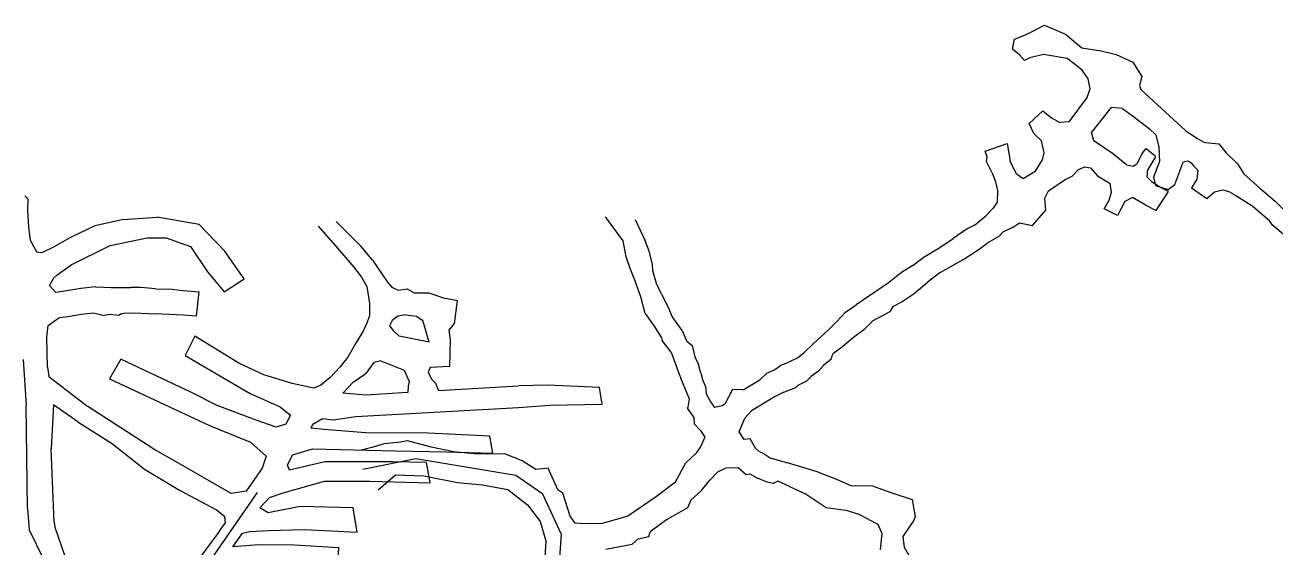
# Model space of a CAD drawing. Extents: x 539110 to 539811, y 4477565 to 4477893.
# Drawn here: x 539295.2 to 539532.4, y 4477754.6 to 4477853.8 of the extents above; entities that cross this region are included whole.
import ezdxf

# ---------------------------------------------------------------- set-up
doc = ezdxf.new("R2010")
doc.units = 0
doc.linetypes.add('DUZ', pattern=[500, 500])
doc.layers.add('KAT_1430', color=152, linetype='DUZ')
doc.layers.add('PERSONEL_1430', color=14, linetype='DUZ')

msp = doc.modelspace()

# ---------------------------------------------------------------- linework, layer by layer
at = {"layer": 'KAT_1430'}
for p, q in [((539482.87, 4477851.08, 1428.45), (539484.97, 4477851.94, 1428.39)), ((539484.97, 4477851.94, 1428.39), (539488.57, 4477853.79, 1427.98)), ((539488.57, 4477853.79, 1427.98), (539492.5, 4477852.07, 1428.01)), ((539492.5, 4477852.07, 1428.01), (539495.62, 4477849.43, 1427.8)), ((539482.49, 4477849.2, 1428.45), (539482.87, 4477851.08, 1428.45)), ((539483.83, 4477848.11, 1428.45), (539482.49, 4477849.2, 1428.45)), ((539484.74, 4477847.06, 1428.45), (539483.83, 4477848.11, 1428.45)), ((539485.77, 4477847.59, 1428.45), (539484.74, 4477847.06, 1428.45)), ((539488.33, 4477848.22, 1428.31), (539485.77, 4477847.59, 1428.45)), ((539492.81, 4477847.45, 1427.72), (539488.33, 4477848.22, 1428.31)), ((539494.18, 4477846.43, 1427.57), (539492.81, 4477847.45, 1427.72)), ((539495.62, 4477849.43, 1427.8), (539499.31, 4477848.89, 1427.23)), ((539499.31, 4477848.89, 1427.23), (539502.13, 4477848.19, 1427.12)), ((539502.13, 4477848.19, 1427.12), (539505.3, 4477846.76, 1427.12)), ((539495.66, 4477845.24, 1427.35), (539494.18, 4477846.43, 1427.57)), ((539496.85, 4477843.58, 1427.23), (539495.66, 4477845.24, 1427.35)), ((539505.3, 4477846.76, 1427.12), (539507.03, 4477844.01, 1427.12)), ((539497.23, 4477841.69, 1427.12), (539496.85, 4477843.58, 1427.23)), ((539507.03, 4477844.01, 1427.12), (539506.53, 4477842.29, 1427.12)), ((539496.64, 4477840.1, 1426.82), (539493.17, 4477835.44, 1426.53)), ((539496.64, 4477840.1, 1426.82), (539497.23, 4477841.69, 1427.12)), ((539506.53, 4477842.29, 1427.12), (539506.81, 4477841.53, 1427.4)), ((539509.98, 4477838.67, 1428.16), (539506.81, 4477841.53, 1427.4)), ((539501.19, 4477838.15, 1427), (539497.47, 4477833.45, 1426.58)), ((539503.32, 4477837.92, 1427.35), (539501.19, 4477838.15, 1427)), ((539503.32, 4477837.92, 1427.35), (539505.43, 4477836.46, 1427.87)), ((539515.3, 4477833.8, 1428.73), (539509.98, 4477838.67, 1428.16)), ((539485.62, 4477835.08, 1426.53), (539488.25, 4477837.53, 1426.53)), ((539488.25, 4477837.53, 1426.53), (539489.89, 4477836.2, 1426.53)), ((539489.89, 4477836.2, 1426.53), (539491.45, 4477835.29, 1426.53)), ((539493.17, 4477835.44, 1426.53), (539491.45, 4477835.29, 1426.53)), ((539505.43, 4477836.46, 1427.87), (539508.45, 4477834.09, 1428.31)), ((539486.55, 4477833.23, 1426.53), (539485.62, 4477835.08, 1426.53)), ((539486.55, 4477833.23, 1426.53), (539487.97, 4477831.8, 1426.53)), ((539497.9, 4477831.82, 1424.17), (539497.47, 4477833.45, 1426.58)), ((539508.45, 4477834.09, 1428.31), (539509.64, 4477832.97, 1428.54)), ((539509.64, 4477832.97, 1428.54), (539510.22, 4477830.6, 1428.95)), ((539515.3, 4477833.8, 1428.73), (539517.44, 4477832.3, 1429.1)), ((539477.28, 4477829.85, 1426.61), (539481.44, 4477831.31, 1426.61)), ((539481.44, 4477831.31, 1426.61), (539482.02, 4477827.97, 1426.23)), ((539488.51, 4477829.51, 1426.52), (539487.97, 4477831.8, 1426.53)), ((539501.45, 4477829.39, 1424.17), (539497.9, 4477831.82, 1424.17)), ((539510.22, 4477830.6, 1428.95), (539510.37, 4477827.92, 1429.21)), ((539517.44, 4477832.3, 1429.1), (539518.73, 4477831.56, 1429.1)), ((539518.73, 4477831.56, 1429.1), (539519.08, 4477831.53, 1429.1)), ((539519.08, 4477831.53, 1429.1), (539521.58, 4477831.24, 1429.1)), ((539521.58, 4477831.24, 1429.1), (539522.96, 4477829.55, 1429.1)), ((539477.69, 4477828.79, 1426.61), (539477.28, 4477829.85, 1426.61)), ((539477.53, 4477827.91, 1426.61), (539477.69, 4477828.79, 1426.61)), ((539486.76, 4477825.97, 1426.23), (539488.17, 4477828.23, 1426.5)), ((539488.17, 4477828.23, 1426.5), (539488.51, 4477829.51, 1426.52)), ((539504.09, 4477827.24, 1424.17), (539501.45, 4477829.39, 1424.17)), ((539507.06, 4477829.41, 1428.29), (539506.06, 4477827.46, 1426.92)), ((539507.06, 4477829.41, 1428.29), (539507.8, 4477830.36, 1428.98)), ((539507.8, 4477830.36, 1428.98), (539509.49, 4477829.02, 1428.88)), ((539509.28, 4477828.25, 1428.29), (539508.11, 4477826.37, 1427.25)), ((539509.53, 4477828.65, 1428.69), (539509.28, 4477828.25, 1428.29)), ((539509.49, 4477829.02, 1428.88), (539509.53, 4477828.65, 1428.69)), ((539522.96, 4477829.55, 1429.1), (539525.16, 4477827.45, 1429.1)), ((539478.62, 4477825.77, 1426.23), (539477.53, 4477827.91, 1426.61)), ((539483.26, 4477825.5, 1426.23), (539482.02, 4477827.97, 1426.23)), ((539486.76, 4477825.97, 1426.23), (539484.52, 4477824.62, 1426.23)), ((539493.76, 4477825.14, 1424.17), (539494.95, 4477826.33, 1424.17)), ((539494.95, 4477826.33, 1424.17), (539496.11, 4477826.87, 1424.17)), ((539496.11, 4477826.87, 1424.17), (539497.24, 4477826.68, 1424.17)), ((539497.24, 4477826.68, 1424.17), (539498.57, 4477825.17, 1424.17)), ((539504.09, 4477827.24, 1424.17), (539505.35, 4477827.02, 1425)), ((539505.35, 4477827.02, 1425), (539506.06, 4477827.46, 1426.92)), ((539508, 4477824.94, 1425), (539508.11, 4477826.37, 1427.25)), ((539510.37, 4477827.92, 1429.21), (539509.23, 4477824.9, 1429.43)), ((539513.25, 4477823.51, 1429.5), (539514.23, 4477826.08, 1429.3)), ((539514.23, 4477826.08, 1429.3), (539514.85, 4477827.82, 1429.18)), ((539514.85, 4477827.82, 1429.18), (539515.79, 4477828.02, 1429.07)), ((539515.79, 4477828.02, 1429.07), (539516.34, 4477827.62, 1429.16)), ((539516.34, 4477827.62, 1429.16), (539516.8, 4477827.07, 1428.99)), ((539516.8, 4477827.07, 1428.99), (539517.59, 4477826.23, 1429.06)), ((539517.59, 4477826.23, 1429.06), (539517.45, 4477824.54, 1429.04)), ((539525.16, 4477827.45, 1429.1), (539526.35, 4477825.53, 1429.1)), ((539478.62, 4477825.77, 1426.23), (539479.26, 4477824.06, 1426.23)), ((539479.26, 4477824.06, 1426.23), (539479.65, 4477822.39, 1426.23)), ((539484.52, 4477824.62, 1426.23), (539483.26, 4477825.5, 1426.23)), ((539489.33, 4477822.3, 1426.23), (539492.45, 4477824.51, 1424.17)), ((539492.45, 4477824.51, 1424.17), (539493.76, 4477825.14, 1424.17)), ((539498.57, 4477825.17, 1424.17), (539500.97, 4477823.7, 1424.85)), ((539501.25, 4477822.09, 1424.85), (539500.97, 4477823.7, 1424.85)), ((539508.96, 4477824, 1425), (539508, 4477824.94, 1425)), ((539510.43, 4477823.04, 1425.73), (539508.96, 4477824, 1425)), ((539509.23, 4477824.9, 1429.43), (539509.58, 4477823.36, 1429.52)), ((539511.99, 4477822.57, 1429.53), (539513.25, 4477823.51, 1429.5)), ((539517.45, 4477824.54, 1429.04), (539516.4, 4477822.92, 1429.13)), ((539526.35, 4477825.53, 1429.1), (539529.38, 4477822.85, 1429.26)), ((539295.21, 4477821.4, 1427.64), (539295.74, 4477820.84, 1427.65)), ((539479.65, 4477822.39, 1426.23), (539479.57, 4477820.21, 1427.56)), ((539488.59, 4477820.97, 1426.23), (539489.33, 4477822.3, 1426.23)), ((539500.82, 4477820.58, 1424.75), (539501.25, 4477822.09, 1424.85)), ((539509.58, 4477823.36, 1429.52), (539511.99, 4477822.57, 1429.53)), ((539509.69, 4477818.62, 1425.82), (539512.08, 4477822.18, 1426)), ((539512.08, 4477822.18, 1426), (539510.43, 4477823.04, 1425.73)), ((539516.4, 4477822.92, 1429.13), (539519.35, 4477820.87, 1429.21)), ((539519.35, 4477820.87, 1429.21), (539520.76, 4477822.14, 1429.24)), ((539520.76, 4477822.14, 1429.24), (539522.35, 4477822.5, 1429.14)), ((539522.35, 4477822.5, 1429.14), (539523.47, 4477822.21, 1429.11)), ((539523.47, 4477822.21, 1429.11), (539524.84, 4477821.42, 1429.15)), ((539524.84, 4477821.42, 1429.15), (539527.76, 4477819.6, 1429.42)), ((539529.38, 4477822.85, 1429.26), (539532.3, 4477820.35, 1429.42)), ((539295.74, 4477820.84, 1427.65), (539295.67, 4477818.58, 1427.64)), ((539478.8, 4477819.07, 1426.23), (539477.4, 4477817.58, 1426.26)), ((539479.57, 4477820.21, 1427.56), (539478.8, 4477819.07, 1426.23)), ((539488.82, 4477818.66, 1426.23), (539488.59, 4477820.97, 1426.23)), ((539499.85, 4477818.92, 1424.58), (539500.82, 4477820.58, 1424.75)), ((539502.37, 4477817.62, 1424.59), (539499.85, 4477818.92, 1424.58)), ((539503.79, 4477820.31, 1424.91), (539502.37, 4477817.62, 1424.59)), ((539505.2, 4477821.06, 1425.3), (539503.79, 4477820.31, 1424.91)), ((539507.64, 4477819.68, 1425.7), (539505.2, 4477821.06, 1425.3)), ((539507.64, 4477819.68, 1425.7), (539509.69, 4477818.62, 1425.82)), ((539531.21, 4477816.67, 1429.41), (539527.76, 4477819.6, 1429.42)), ((539534.52, 4477818.15, 1429.73), (539532.3, 4477820.35, 1429.42)), ((539295.67, 4477818.58, 1427.64), (539295.86, 4477815.46, 1427.58)), ((539313.89, 4477816.88, 1424.26), (539308.45, 4477815.67, 1425.23)), ((539313.89, 4477816.88, 1424.26), (539320.29, 4477817.32, 1423.42)), ((539328.27, 4477815.93, 1422.54), (539320.29, 4477817.32, 1423.42)), ((539358.97, 4477811.79, 1438.65), (539354.21, 4477816.54, 1440.04)), ((539408.66, 4477812.87, 1430.55), (539405.27, 4477817.37, 1429.1)), ((539410.93, 4477816.92, 1429.29), (539412.82, 4477812.82, 1430.4)), ((539475.27, 4477815.83, 1426.4), (539477.4, 4477817.58, 1426.26)), ((539486.28, 4477815.77, 1426.23), (539488.82, 4477818.66, 1426.23)), ((539531.7, 4477815.9, 1429.62), (539531.21, 4477816.67, 1429.41)), ((539295.86, 4477815.46, 1427.58), (539296.2, 4477813, 1427.56)), ((539308.45, 4477815.67, 1425.23), (539303.73, 4477813.4, 1427.55)), ((539333.08, 4477810.93, 1421.56), (539328.27, 4477815.93, 1422.54)), ((539350.79, 4477815.63, 1440.28), (539354.13, 4477811.92, 1439.38)), ((539473.9, 4477815.09, 1426.34), (539471.2, 4477813.3, 1426.4)), ((539475.27, 4477815.83, 1426.4), (539473.9, 4477815.09, 1426.34)), ((539479.89, 4477813.64, 1426.26), (539480.76, 4477814.61, 1426.24)), ((539480.76, 4477814.61, 1426.24), (539482.46, 4477815.36, 1426.23)), ((539482.46, 4477815.36, 1426.23), (539483.81, 4477816.26, 1426.23)), ((539483.81, 4477816.26, 1426.23), (539486.28, 4477815.77, 1426.23)), ((539534.29, 4477813.64, 1429.75), (539531.7, 4477815.9, 1429.62)), ((539296.2, 4477813, 1427.56), (539297.45, 4477810.7, 1427.22)), ((539300.62, 4477811.62, 1426.53), (539298.44, 4477810.58, 1426.73)), ((539303.73, 4477813.4, 1427.55), (539300.62, 4477811.62, 1426.53)), ((539303.96, 4477808.32, 1426.37), (539311.4, 4477811.96, 1425.01)), ((539311.4, 4477811.96, 1425.01), (539318.4, 4477813.41, 1424.01)), ((539318.4, 4477813.41, 1424.01), (539321.96, 4477813.39, 1423.49)), ((539321.96, 4477813.39, 1423.49), (539326.58, 4477811.75, 1422.54)), ((539326.58, 4477811.75, 1422.54), (539329.83, 4477806.94, 1421.67)), ((539354.13, 4477811.92, 1439.38), (539357.55, 4477807.88, 1438.3)), ((539361.09, 4477809.2, 1438.2), (539358.97, 4477811.79, 1438.65)), ((539409.24, 4477809.78, 1430.18), (539408.66, 4477812.87, 1430.55)), ((539413.56, 4477810.9, 1430.11), (539412.82, 4477812.82, 1430.4)), ((539468.72, 4477811.61, 1426.34), (539471.2, 4477813.3, 1426.4)), ((539476.13, 4477811.29, 1426.3), (539477.65, 4477812.39, 1426.26)), ((539479.89, 4477813.64, 1426.26), (539477.65, 4477812.39, 1426.26)), ((539298.44, 4477810.58, 1426.73), (539297.45, 4477810.7, 1427.22)), ((539336.78, 4477805.64, 1421.04), (539333.08, 4477810.93, 1421.56)), ((539410, 4477807.62, 1429.7), (539409.24, 4477809.78, 1430.18)), ((539414.24, 4477808.41, 1429.63), (539413.56, 4477810.9, 1430.11)), ((539463.55, 4477808.14, 1426.34), (539465.56, 4477809.66, 1426.34)), ((539465.56, 4477809.66, 1426.34), (539468.72, 4477811.61, 1426.34)), ((539473.05, 4477809.25, 1426.4), (539471.13, 4477808.19, 1426.34)), ((539473.05, 4477809.25, 1426.4), (539476.13, 4477811.29, 1426.3)), ((539301.23, 4477806.36, 1426.71), (539303.96, 4477808.32, 1426.37)), ((539329.83, 4477806.94, 1421.67), (539333, 4477803.18, 1421.04)), ((539357.55, 4477807.88, 1438.3), (539359, 4477805.92, 1437.97)), ((539361.09, 4477809.2, 1438.2), (539363.97, 4477804.98, 1437.15)), ((539410.85, 4477805.4, 1429.28), (539410, 4477807.62, 1429.7)), ((539414.29, 4477807.18, 1429.51), (539414.24, 4477808.41, 1429.63)), ((539415, 4477804.72, 1429.21), (539414.29, 4477807.18, 1429.51)), ((539463.55, 4477808.14, 1426.34), (539461.44, 4477806.83, 1426.34)), ((539471.13, 4477808.19, 1426.34), (539468.67, 4477806.78, 1426.34)), ((539299.88, 4477804.39, 1426.11), (539300.72, 4477805.81, 1426.11)), ((539300.72, 4477805.81, 1426.11), (539301.23, 4477806.36, 1426.71)), ((539333, 4477803.18, 1421.04), (539336.78, 4477805.64, 1421.04)), ((539359, 4477805.92, 1437.97), (539360.06, 4477804.16, 1437.59)), ((539363.97, 4477804.98, 1437.15), (539364.77, 4477804.07, 1437.1)), ((539411.97, 4477802.25, 1429.07), (539410.85, 4477805.4, 1429.28)), ((539415.91, 4477802.72, 1429.15), (539415, 4477804.72, 1429.21)), ((539458.87, 4477804.81, 1426.34), (539457.77, 4477804.04, 1426.34)), ((539461.44, 4477806.83, 1426.34), (539458.87, 4477804.81, 1426.34)), ((539463.85, 4477802.87, 1426.34), (539466.28, 4477804.91, 1426.34)), ((539468.67, 4477806.78, 1426.34), (539466.28, 4477804.91, 1426.34)), ((539301.1, 4477803.07, 1427.34), (539299.88, 4477804.39, 1426.11)), ((539302.33, 4477803.23, 1427.26), (539301.1, 4477803.07, 1427.34)), ((539305.84, 4477803.81, 1427.49), (539302.33, 4477803.23, 1427.26)), ((539308.59, 4477804.14, 1427.55), (539305.84, 4477803.81, 1427.49)), ((539308.59, 4477804.14, 1427.55), (539311.54, 4477803.97, 1427.54)), ((539311.54, 4477803.97, 1427.54), (539315.25, 4477803.97, 1427.54)), ((539317.18, 4477804.02, 1427.65), (539315.25, 4477803.97, 1427.54)), ((539319.97, 4477803.72, 1427.75), (539317.18, 4477804.02, 1427.65)), ((539319.97, 4477803.72, 1427.75), (539323.06, 4477803.66, 1427.75)), ((539323.06, 4477803.66, 1427.75), (539325.22, 4477803.44, 1427.75)), ((539325.22, 4477803.44, 1427.75), (539328.2, 4477803.16, 1427.75)), ((539328.2, 4477803.16, 1427.75), (539327.66, 4477798.53, 1427.75)), ((539360.06, 4477804.16, 1437.59), (539360.57, 4477800.96, 1436.9)), ((539364.77, 4477804.07, 1437.1), (539365.99, 4477803.48, 1437.22)), ((539365.99, 4477803.48, 1437.22), (539367.67, 4477803.76, 1437.17)), ((539367.67, 4477803.76, 1437.17), (539369.04, 4477803, 1437.18)), ((539369.04, 4477803, 1437.18), (539371.78, 4477803, 1437.15)), ((539371.78, 4477803, 1437.15), (539374.98, 4477801.89, 1437.23)), ((539412.85, 4477799.07, 1428.67), (539411.97, 4477802.25, 1429.07)), ((539415.91, 4477802.72, 1429.15), (539417.35, 4477799.86, 1429.02)), ((539456.77, 4477803.39, 1426.34), (539454.21, 4477801.63, 1426.62)), ((539457.77, 4477804.04, 1426.34), (539456.77, 4477803.39, 1426.34)), ((539461.35, 4477801.22, 1426.34), (539463.85, 4477802.87, 1426.34)), ((539360.57, 4477800.96, 1436.9), (539360.52, 4477798.62, 1436.35)), ((539377.25, 4477801.43, 1437.21), (539374.98, 4477801.89, 1437.23)), ((539376.64, 4477797.14, 1436.99), (539377.25, 4477801.43, 1437.21)), ((539417.93, 4477798.46, 1429.26), (539417.35, 4477799.86, 1429.02)), ((539450.78, 4477799.34, 1426.55), (539452.86, 4477800.71, 1426.65)), ((539454.21, 4477801.63, 1426.62), (539452.86, 4477800.71, 1426.65)), ((539459.29, 4477799.44, 1426.34), (539459.93, 4477800.42, 1426.34)), ((539459.93, 4477800.42, 1426.34), (539461.35, 4477801.22, 1426.34)), ((539299.63, 4477796.81, 1426.11), (539301.21, 4477797.95, 1427.28)), ((539301.21, 4477797.95, 1427.28), (539301.74, 4477798.29, 1427.26)), ((539301.74, 4477798.29, 1427.26), (539303.32, 4477798.49, 1429.31)), ((539303.32, 4477798.49, 1429.31), (539305.85, 4477798.93, 1427.26)), ((539305.85, 4477798.93, 1427.26), (539308.24, 4477799.16, 1427.66)), ((539308.24, 4477799.16, 1427.66), (539310.21, 4477798.69, 1427.65)), ((539311.36, 4477798.88, 1427.54), (539310.21, 4477798.69, 1427.65)), ((539312.95, 4477798.71, 1427.54), (539311.36, 4477798.88, 1427.54)), ((539313.45, 4477799.01, 1427.54), (539312.95, 4477798.71, 1427.54)), ((539313.45, 4477799.01, 1427.54), (539313.98, 4477799.14, 1427.44)), ((539313.98, 4477799.14, 1427.44), (539315.9, 4477799.2, 1427.47)), ((539315.9, 4477799.2, 1427.47), (539319.9, 4477798.98, 1427.76)), ((539325.29, 4477798.77, 1427.75), (539319.9, 4477798.98, 1427.76)), ((539327.66, 4477798.53, 1427.75), (539325.29, 4477798.77, 1427.75)), ((539360.52, 4477798.62, 1436.35), (539359.99, 4477797.09, 1436.29)), ((539364.86, 4477797.7, 1436.85), (539364.33, 4477796.69, 1435.99)), ((539365.89, 4477798.55, 1437.42), (539364.86, 4477797.7, 1436.85)), ((539367.43, 4477798.82, 1437.01), (539365.89, 4477798.55, 1437.42)), ((539367.43, 4477798.82, 1437.01), (539369.49, 4477798.54, 1436.93)), ((539369.49, 4477798.54, 1436.93), (539370.65, 4477797.72, 1437.02)), ((539371.89, 4477793.61, 1435.83), (539370.65, 4477797.72, 1437.02)), ((539412.85, 4477799.07, 1428.67), (539414.54, 4477796.63, 1429.17)), ((539419.83, 4477795.82, 1428.68), (539417.93, 4477798.46, 1429.26)), ((539447.61, 4477795.98, 1426.66), (539449.16, 4477797.51, 1426.59)), ((539449.16, 4477797.51, 1426.59), (539450.78, 4477799.34, 1426.55)), ((539454.51, 4477796.22, 1426.56), (539456.06, 4477797.72, 1426.65)), ((539456.06, 4477797.72, 1426.65), (539459.29, 4477799.44, 1426.34)), ((539299.35, 4477794.54, 1426.11), (539299.63, 4477796.81, 1426.11)), ((539359.35, 4477795.72, 1435.94), (539358.04, 4477793.57, 1435.47)), ((539359.99, 4477797.09, 1436.29), (539359.35, 4477795.72, 1435.94)), ((539364.33, 4477796.69, 1435.99), (539365.04, 4477795.84, 1435.94)), ((539365.04, 4477795.84, 1435.94), (539366.18, 4477794.75, 1435.8)), ((539375.65, 4477795.92, 1436.98), (539376.64, 4477797.14, 1436.99)), ((539375.9, 4477793.99, 1436.79), (539375.65, 4477795.92, 1436.98)), ((539414.54, 4477796.63, 1429.17), (539415.89, 4477794.45, 1428.83)), ((539419.83, 4477795.82, 1428.68), (539420.64, 4477793.85, 1428.54)), ((539444.66, 4477793.29, 1426.75), (539447.61, 4477795.98, 1426.66)), ((539452.3, 4477794.59, 1426.46), (539454.51, 4477796.22, 1426.56)), ((539299.46, 4477788.87, 1426.96), (539299.35, 4477794.54, 1426.11)), ((539327.43, 4477794.78, 1431.02), (539325.62, 4477791.06, 1431)), ((539335.8, 4477789.65, 1431.2), (539327.43, 4477794.78, 1431.02)), ((539358.04, 4477793.57, 1435.47), (539356.44, 4477790.75, 1434.73)), ((539368.71, 4477794.24, 1435.83), (539366.18, 4477794.75, 1435.8)), ((539371.89, 4477793.61, 1435.83), (539368.71, 4477794.24, 1435.83)), ((539375.78, 4477788.98, 1435.83), (539375.9, 4477793.99, 1436.79)), ((539415.89, 4477794.45, 1428.83), (539416.06, 4477793.96, 1428.71)), ((539417.76, 4477791.71, 1428.34), (539416.06, 4477793.96, 1428.71)), ((539420.64, 4477793.85, 1428.54), (539421.76, 4477793.01, 1428.3)), ((539421.76, 4477793.01, 1428.3), (539422.26, 4477790.85, 1428.03)), ((539444.66, 4477793.29, 1426.75), (539443, 4477791.64, 1426.52)), ((539449.11, 4477791.97, 1426.75), (539450.3, 4477792.88, 1426.75)), ((539450.3, 4477792.88, 1426.75), (539452.3, 4477794.59, 1426.46)), ((539294.85, 4477790.34, 1427.07), (539295.43, 4477781.61, 1426.4)), ((539313.4, 4477790.37, 1429.84), (539311.26, 4477786.66, 1429.92)), ((539326.77, 4477784.08, 1430.09), (539313.4, 4477790.37, 1429.84)), ((539325.62, 4477791.06, 1431), (539337.91, 4477783.85, 1431.63)), ((539356.44, 4477790.75, 1434.73), (539354.93, 4477788.87, 1434.05)), ((539417.76, 4477791.71, 1428.34), (539419.27, 4477787.57, 1427.72)), ((539422.26, 4477790.85, 1428.03), (539422.92, 4477789.37, 1427.53)), ((539439.56, 4477789.64, 1426.13), (539441.69, 4477790.65, 1426.55)), ((539441.69, 4477790.65, 1426.55), (539443, 4477791.64, 1426.52)), ((539448.11, 4477790.37, 1426.6), (539446.63, 4477789.22, 1426.45)), ((539448.11, 4477790.37, 1426.6), (539448.28, 4477791, 1426.75)), ((539448.28, 4477791, 1426.75), (539448.52, 4477791.55, 1426.75)), ((539448.52, 4477791.55, 1426.75), (539449.11, 4477791.97, 1426.75)), ((539299.46, 4477788.87, 1426.96), (539299.72, 4477787.08, 1427.16)), ((539340.53, 4477787.42, 1431.47), (539335.8, 4477789.65, 1431.2)), ((539354.93, 4477788.87, 1434.05), (539353.12, 4477786.92, 1433.3)), ((539361.4, 4477789.74, 1435.21), (539359.84, 4477787.7, 1434.91)), ((539362.68, 4477790.07, 1435.37), (539361.4, 4477789.74, 1435.21)), ((539362.68, 4477790.07, 1435.37), (539367.11, 4477788.3, 1435.83)), ((539367.11, 4477788.3, 1435.83), (539368.04, 4477786.18, 1435.5)), ((539372.05, 4477788.81, 1435.83), (539371.7, 4477788.01, 1435.65)), ((539371.7, 4477788.01, 1435.65), (539372.3, 4477786.6, 1435.5)), ((539375.78, 4477788.98, 1435.83), (539372.05, 4477788.81, 1435.83)), ((539423.38, 4477787.74, 1427.6), (539422.92, 4477789.37, 1427.53)), ((539435.87, 4477787.76, 1426.23), (539437.32, 4477788.39, 1426.41)), ((539437.32, 4477788.39, 1426.41), (539438.56, 4477789.24, 1426.31)), ((539438.56, 4477789.24, 1426.31), (539439.56, 4477789.64, 1426.13)), ((539445.69, 4477788.11, 1426.39), (539444.35, 4477787.15, 1426.1)), ((539446.63, 4477789.22, 1426.45), (539445.69, 4477788.11, 1426.39)), ((539299.72, 4477787.08, 1427.16), (539307.13, 4477781.44, 1427.1)), ((539311.26, 4477786.66, 1429.92), (539330.22, 4477777.84, 1430.3)), ((539345.89, 4477785.79, 1432.03), (539340.53, 4477787.42, 1431.47)), ((539350.02, 4477784.92, 1432.72), (539345.89, 4477785.79, 1432.03)), ((539353.12, 4477786.92, 1433.3), (539351.31, 4477785.44, 1432.96)), ((539355.46, 4477783.94, 1433.08), (539357.47, 4477786.02, 1433.62)), ((539357.47, 4477786.02, 1433.62), (539359.84, 4477787.7, 1434.91)), ((539368.04, 4477786.18, 1435.5), (539367.9, 4477785.35, 1434.9)), ((539372.3, 4477786.6, 1435.5), (539373.05, 4477785.83, 1434.9)), ((539373.05, 4477785.83, 1434.9), (539373.63, 4477784.42, 1434.2)), ((539419.27, 4477787.57, 1427.72), (539419.59, 4477786.82, 1427.65)), ((539421.25, 4477782.81, 1426.9), (539419.59, 4477786.82, 1427.65)), ((539423.38, 4477787.74, 1427.6), (539423.74, 4477786.34, 1427.4)), ((539423.74, 4477786.34, 1427.4), (539424.27, 4477785.22, 1427.02)), ((539431.38, 4477784.6, 1426.28), (539434.58, 4477786.48, 1426.57)), ((539434.58, 4477786.48, 1426.57), (539435.87, 4477787.76, 1426.23)), ((539441.84, 4477785.45, 1426.26), (539443.45, 4477786.26, 1426.26)), ((539443.45, 4477786.26, 1426.26), (539444.35, 4477787.15, 1426.1)), ((539331.66, 4477781.6, 1430.25), (539326.77, 4477784.08, 1430.09)), ((539337.91, 4477783.85, 1431.63), (539343.62, 4477781.34, 1431.74)), ((539351.31, 4477785.44, 1432.96), (539350.02, 4477784.92, 1432.72)), ((539359.88, 4477783.59, 1433.49), (539355.46, 4477783.94, 1433.08)), ((539367.82, 4477784.07, 1434.2), (539359.88, 4477783.59, 1433.49)), ((539367.9, 4477785.35, 1434.9), (539367.82, 4477784.07, 1434.2)), ((539373.63, 4477784.42, 1434.2), (539388.77, 4477785.35, 1435.1)), ((539394.37, 4477785.47, 1435.72), (539388.77, 4477785.35, 1435.1)), ((539404.19, 4477785, 1435.79), (539394.37, 4477785.47, 1435.72)), ((539404.64, 4477781.83, 1435.74), (539404.19, 4477785, 1435.79)), ((539424.27, 4477785.22, 1427.02), (539424.41, 4477783.9, 1426.7)), ((539425.14, 4477782.48, 1426.62), (539424.41, 4477783.9, 1426.7)), ((539429.38, 4477784.63, 1426.26), (539427.9, 4477781.85, 1426.04)), ((539431.38, 4477784.6, 1426.28), (539429.38, 4477784.63, 1426.26)), ((539437.36, 4477783.22, 1426.23), (539435.69, 4477782.21, 1426.13)), ((539439.09, 4477784.11, 1426.23), (539437.36, 4477783.22, 1426.23)), ((539439.09, 4477784.11, 1426.23), (539441.39, 4477785, 1426.26)), ((539441.39, 4477785, 1426.26), (539441.84, 4477785.45, 1426.26)), ((539295.67, 4477762.05, 1423.94), (539295.43, 4477781.61, 1426.4)), ((539300.64, 4477781.74, 1426.72), (539300.16, 4477773.37, 1425.52)), ((539305.26, 4477778.51, 1427.04), (539300.64, 4477781.74, 1426.72)), ((539319.67, 4477773.35, 1427.13), (539307.13, 4477781.44, 1427.1)), ((539339.07, 4477778.79, 1430.72), (539331.66, 4477781.6, 1430.25)), ((539343.62, 4477781.34, 1431.74), (539345.56, 4477779.8, 1431.47)), ((539357.98, 4477779.49, 1433.12), (539388.79, 4477781.24, 1434.88)), ((539388.79, 4477781.24, 1434.88), (539394.73, 4477781.66, 1435.16)), ((539394.73, 4477781.66, 1435.16), (539404.64, 4477781.83, 1435.74)), ((539420.81, 4477781.1, 1426.65), (539420.99, 4477781.3, 1426.75)), ((539420.81, 4477781.1, 1426.65), (539422.04, 4477779.31, 1426.4)), ((539420.99, 4477781.3, 1426.75), (539421.25, 4477782.81, 1426.9)), ((539426.06, 4477781.21, 1426.3), (539425.14, 4477782.48, 1426.62)), ((539427.43, 4477781.52, 1426.1), (539426.06, 4477781.21, 1426.3)), ((539427.9, 4477781.85, 1426.04), (539427.43, 4477781.52, 1426.1)), ((539435.69, 4477782.21, 1426.13), (539432.98, 4477780.61, 1425.89)), ((539305.26, 4477778.51, 1427.04), (539311.83, 4477774.31, 1427.04)), ((539342.88, 4477777.51, 1430.41), (539339.07, 4477778.79, 1430.72)), ((539345.56, 4477779.8, 1431.47), (539344.71, 4477778.08, 1430.56)), ((539349.81, 4477778.05, 1431.58), (539351.63, 4477779.12, 1431.94)), ((539351.63, 4477779.12, 1431.94), (539353.63, 4477778.86, 1432.33)), ((539353.63, 4477778.86, 1432.33), (539357.98, 4477779.49, 1433.12)), ((539422.04, 4477779.31, 1426.4), (539422.13, 4477778.13, 1426.27)), ((539430.67, 4477776.58, 1425.39), (539431.74, 4477779.2, 1425.84)), ((539431.74, 4477779.2, 1425.84), (539432.98, 4477780.61, 1425.89)), ((539330.22, 4477777.84, 1430.3), (539337.98, 4477774.67, 1430.68)), ((539344.71, 4477778.08, 1430.56), (539342.88, 4477777.51, 1430.41)), ((539349.46, 4477777.33, 1431.2), (539349.81, 4477778.05, 1431.58)), ((539351.98, 4477777.04, 1431.39), (539349.46, 4477777.33, 1431.2)), ((539359.81, 4477776.43, 1431.69), (539351.98, 4477777.04, 1431.39)), ((539371.68, 4477776.35, 1432.35), (539359.81, 4477776.43, 1431.69)), ((539383.38, 4477775.77, 1434.44), (539371.68, 4477776.35, 1432.35)), ((539422.13, 4477778.13, 1426.27), (539423.39, 4477776.81, 1426.06)), ((539423.39, 4477776.81, 1426.06), (539424.15, 4477775.6, 1425.7)), ((539431.58, 4477775.16, 1425.39), (539430.67, 4477776.58, 1425.39)), ((539311.83, 4477774.31, 1427.04), (539317.91, 4477769.54, 1427.1)), ((539337.98, 4477774.67, 1430.68), (539340.97, 4477771.99, 1429.72)), ((539363.36, 4477774.3, 1416.23), (539361.02, 4477773.61, 1415.47)), ((539366.41, 4477774.63, 1416.52), (539363.36, 4477774.3, 1416.23)), ((539367.78, 4477774.89, 1416.8), (539366.41, 4477774.63, 1416.52)), ((539372.22, 4477773.71, 1417.45), (539367.78, 4477774.89, 1416.8)), ((539376.52, 4477772.81, 1418.22), (539372.22, 4477773.71, 1417.45)), ((539383.96, 4477772.56, 1434.23), (539383.38, 4477775.77, 1434.44)), ((539423.4, 4477773.9, 1425.64), (539422.42, 4477772.5, 1425.35)), ((539424.15, 4477775.6, 1425.7), (539423.4, 4477773.9, 1425.64)), ((539432.76, 4477775.29, 1425.39), (539431.58, 4477775.16, 1425.39)), ((539433.77, 4477773.48, 1425.75), (539432.76, 4477775.29, 1425.39)), ((539300.78, 4477759.48, 1423.8), (539300.16, 4477773.37, 1425.52)), ((539325.66, 4477769.9, 1427.31), (539319.67, 4477773.35, 1427.13)), ((539340.97, 4477771.99, 1429.72), (539340.18, 4477769.71, 1429.08)), ((539345.03, 4477770.31, 1429.95), (539345.95, 4477772.25, 1430.41)), ((539345.95, 4477772.25, 1430.41), (539349.71, 4477773.37, 1431.18)), ((539349.71, 4477773.37, 1431.18), (539365.4, 4477773.03, 1431.85)), ((539361.02, 4477773.61, 1415.47), (539358.95, 4477773.16, 1414.66)), ((539365.4, 4477773.03, 1431.85), (539375.05, 4477772.84, 1432.03)), ((539375.05, 4477772.84, 1432.03), (539383.96, 4477772.56, 1434.23)), ((539380.38, 4477772.43, 1419.15), (539376.52, 4477772.81, 1418.22)), ((539382.77, 4477772.34, 1419.93), (539380.38, 4477772.43, 1419.15)), ((539386.21, 4477772.46, 1419.95), (539382.77, 4477772.34, 1419.93)), ((539389.48, 4477771.13, 1420.96), (539386.21, 4477772.46, 1419.95)), ((539420.56, 4477770.73, 1425.32), (539422.42, 4477772.5, 1425.35)), ((539434.46, 4477772.87, 1425.75), (539433.77, 4477773.48, 1425.75)), ((539435.56, 4477772.33, 1425.68), (539434.46, 4477772.87, 1425.75)), ((539435.56, 4477772.33, 1425.68), (539436.55, 4477771.69, 1425.62)), ((539436.55, 4477771.69, 1425.62), (539439.81, 4477770.73, 1425.62)), ((539317.91, 4477769.54, 1427.1), (539324.52, 4477765.56, 1427.42)), ((539334.33, 4477764.92, 1427.84), (539325.66, 4477769.9, 1427.31)), ((539340.18, 4477769.71, 1429.08), (539337.18, 4477765.36, 1428.13)), ((539345.37, 4477769.32, 1430), (539345.03, 4477770.31, 1429.95)), ((539352.07, 4477770.89, 1430.28), (539345.37, 4477769.32, 1430)), ((539358.71, 4477770.92, 1430.97), (539352.07, 4477770.89, 1430.28)), ((539364.98, 4477770.9, 1430.98), (539358.71, 4477770.92, 1430.97)), ((539371.37, 4477770.82, 1430.76), (539364.98, 4477770.9, 1430.98)), ((539372.08, 4477766.95, 1430.67), (539371.37, 4477770.82, 1430.76)), ((539392.07, 4477769.48, 1421.29), (539389.48, 4477771.13, 1420.96)), ((539394.45, 4477769.69, 1421.38), (539392.07, 4477769.48, 1421.29)), ((539396.24, 4477765.62, 1422.07), (539394.45, 4477769.69, 1421.38)), ((539418.57, 4477767.13, 1425), (539420.56, 4477770.73, 1425.32)), ((539425.07, 4477767.45, 1425.07), (539426.57, 4477769.03, 1425.38)), ((539426.57, 4477769.03, 1425.38), (539428.2, 4477769.78, 1425.63)), ((539428.2, 4477769.78, 1425.63), (539430.43, 4477769.85, 1425.65)), ((539430.43, 4477769.85, 1425.65), (539431.98, 4477768.52, 1425.61)), ((539445.43, 4477769.03, 1425.6), (539439.81, 4477770.73, 1425.62)), ((539449.32, 4477767.48, 1425.6), (539445.43, 4477769.03, 1425.6)), ((539344.2, 4477765.03, 1429.52), (539352.03, 4477767.27, 1430.05)), ((539352.03, 4477767.27, 1430.05), (539360.62, 4477767.26, 1430.5)), ((539360.62, 4477767.26, 1430.5), (539372.08, 4477766.95, 1430.67)), ((539362.16, 4477765.61, 1414.33), (539365.49, 4477768.44, 1415.13)), ((539365.49, 4477768.44, 1415.13), (539370.83, 4477768.23, 1416.9)), ((539370.83, 4477768.23, 1416.9), (539377.26, 4477766.99, 1418.39)), ((539377.26, 4477766.99, 1418.39), (539381.95, 4477766.56, 1419.68)), ((539381.95, 4477766.56, 1419.68), (539386.78, 4477765.64, 1420.79)), ((539414.74, 4477764.24, 1424.71), (539418.57, 4477767.13, 1425)), ((539423.53, 4477765.47, 1425.02), (539425.07, 4477767.45, 1425.07)), ((539431.98, 4477768.52, 1425.61), (539432.68, 4477768.63, 1425.65)), ((539432.68, 4477768.63, 1425.65), (539434.1, 4477767.81, 1425.62)), ((539435.98, 4477767.07, 1425.62), (539434.1, 4477767.81, 1425.62)), ((539437.09, 4477766.79, 1425.62), (539435.98, 4477767.07, 1425.62)), ((539437.95, 4477767.23, 1425.62), (539437.09, 4477766.79, 1425.62)), ((539440.21, 4477766.25, 1425.62), (539437.95, 4477767.23, 1425.62)), ((539451.9, 4477766.38, 1426.05), (539449.32, 4477767.48, 1425.6)), ((539324.52, 4477765.56, 1427.42), (539331.55, 4477761.79, 1427.66)), ((539337.18, 4477765.36, 1428.13), (539334.33, 4477764.92, 1427.84)), ((539341.58, 4477764.12, 1429.24), (539344.2, 4477765.03, 1429.52)), ((539386.78, 4477765.64, 1420.79), (539390.53, 4477762.79, 1422.07)), ((539397.23, 4477764.97, 1422.4), (539396.24, 4477765.62, 1422.07)), ((539398.62, 4477760.62, 1423.31), (539397.23, 4477764.97, 1422.4)), ((539409.36, 4477760.56, 1424.54), (539414.74, 4477764.24, 1424.71)), ((539421.48, 4477763.62, 1424.93), (539423.53, 4477765.47, 1425.02)), ((539440.21, 4477766.25, 1425.62), (539443.32, 4477764.81, 1425.6)), ((539443.32, 4477764.81, 1425.6), (539447.14, 4477762.24, 1425.6)), ((539451.9, 4477766.38, 1426.05), (539452.64, 4477766.42, 1426.1)), ((539452.64, 4477766.42, 1426.1), (539455.94, 4477766.37, 1426.1)), ((539455.94, 4477766.37, 1426.1), (539457.63, 4477765.7, 1426.1)), ((539457.63, 4477765.7, 1426.1), (539459.6, 4477765.03, 1426.1)), ((539459.6, 4477765.03, 1426.1), (539463.44, 4477763.8, 1426.1)), ((539295.67, 4477762.05, 1423.94), (539296.02, 4477757.99, 1423.67)), ((539339.77, 4477762.2, 1427.87), (539341.58, 4477764.12, 1429.24)), ((539341.32, 4477761.27, 1427.88), (539339.77, 4477762.2, 1427.87)), ((539347.37, 4477762.46, 1428.28), (539341.32, 4477761.27, 1427.88)), ((539357.47, 4477762.21, 1428.81), (539347.37, 4477762.46, 1428.28)), ((539358.22, 4477757.55, 1428.64), (539357.47, 4477762.21, 1428.81)), ((539390.53, 4477762.79, 1422.07), (539392.88, 4477759.62, 1423.12)), ((539420.83, 4477762.18, 1424.79), (539416.89, 4477759.94, 1424.68)), ((539421.48, 4477763.62, 1424.93), (539420.83, 4477762.18, 1424.79)), ((539447.14, 4477762.24, 1425.6), (539450.86, 4477761.77, 1426.23)), ((539463.44, 4477763.8, 1426.1), (539463.99, 4477760.5, 1426.1)), ((539300.78, 4477759.48, 1423.8), (539300.87, 4477758.51, 1423.63)), ((539331.55, 4477761.79, 1427.66), (539333.07, 4477760.64, 1427.31)), ((539333.07, 4477760.64, 1427.31), (539333.18, 4477759.31, 1426.6)), ((539392.88, 4477759.62, 1423.12), (539393.99, 4477755.94, 1424.03)), ((539399.53, 4477759.25, 1423.83), (539398.62, 4477760.62, 1423.31)), ((539409.36, 4477760.56, 1424.54), (539404.69, 4477759.24, 1424.3)), ((539416.89, 4477759.94, 1424.68), (539413.77, 4477757.65, 1424.4)), ((539450.86, 4477761.77, 1426.23), (539453.13, 4477761.08, 1426.25)), ((539455.1, 4477760.02, 1426.1), (539453.13, 4477761.08, 1426.25)), ((539455.1, 4477760.02, 1426.1), (539456.95, 4477759.07, 1426.54)), ((539462.71, 4477758.17, 1426.2), (539463.78, 4477759.72, 1426.22)), ((539463.78, 4477759.72, 1426.22), (539463.99, 4477760.5, 1426.1)), ((539296.02, 4477757.99, 1423.67), (539298.74, 4477752.43, 1423.22)), ((539300.87, 4477758.51, 1423.63), (539302.71, 4477753.18, 1423.17)), ((539332.06, 4477757.69, 1425.91), (539327.15, 4477751.12, 1424.3)), ((539332.06, 4477757.69, 1425.91), (539333.18, 4477759.31, 1426.6)), ((539334.63, 4477754.79, 1425.79), (539336.46, 4477757.39, 1426.54)), ((539336.46, 4477757.39, 1426.54), (539337.88, 4477757.73, 1426.64)), ((539337.88, 4477757.73, 1426.64), (539341.37, 4477757.92, 1427.17)), ((539341.37, 4477757.92, 1427.17), (539348.25, 4477758.05, 1428.12)), ((539348.25, 4477758.05, 1428.12), (539358.22, 4477757.55, 1428.64)), ((539401.41, 4477759.13, 1424.88), (539399.53, 4477759.25, 1423.83)), ((539404.69, 4477759.24, 1424.3), (539401.41, 4477759.13, 1424.88)), ((539413.51, 4477756.74, 1424.39), (539413.77, 4477757.65, 1424.4)), ((539456.95, 4477759.07, 1426.54), (539457.71, 4477757.32, 1426.27)), ((539457.71, 4477757.32, 1426.27), (539457.39, 4477754.24, 1426.45)), ((539461.76, 4477756.73, 1426.3), (539462.71, 4477758.17, 1426.2)), ((539339.55, 4477755.18, 1426.89), (539334.63, 4477754.79, 1425.79)), ((539346.35, 4477755.13, 1427.43), (539339.55, 4477755.18, 1426.89)), ((539354.73, 4477754.6, 1427.9), (539346.35, 4477755.13, 1427.43)), ((539393.99, 4477755.94, 1424.03), (539393.65, 4477750.51, 1425.15)), ((539405.35, 4477754.37, 1424.33), (539410.37, 4477755.29, 1424.7)), ((539410.37, 4477755.29, 1424.7), (539411.47, 4477756.28, 1424.34)), ((539411.47, 4477756.28, 1424.34), (539413.51, 4477756.74, 1424.39)), ((539461.99, 4477754.64, 1426.57), (539461.76, 4477756.73, 1426.3)), ((539354.51, 4477750.94, 1427.66), (539354.73, 4477754.6, 1427.9)), ((539463.89, 4477751.37, 1427.25), (539461.99, 4477754.64, 1426.57))]:
    msp.add_line(p, q, dxfattribs=at)
at = {"layer": 'PERSONEL_1430'}
for p, q in [((539369.35, 4477771.49, 1426.91), (539359.29, 4477769.45, 1423.84)), ((539388.3, 4477768.35, 1432.48), (539369.35, 4477771.49, 1426.91)), ((539393.41, 4477764.81, 1434.23), (539388.3, 4477768.35, 1432.48)), ((539325.77, 4477745.57, 1419.84), (539339.34, 4477765.11, 1420.19)), ((539396.95, 4477757.11, 1435.27), (539393.41, 4477764.81, 1434.23)), ((539396.17, 4477746.3, 1433.34), (539396.95, 4477757.11, 1435.27))]:
    msp.add_line(p, q, dxfattribs=at)

doc.saveas('drawing.dxf')
